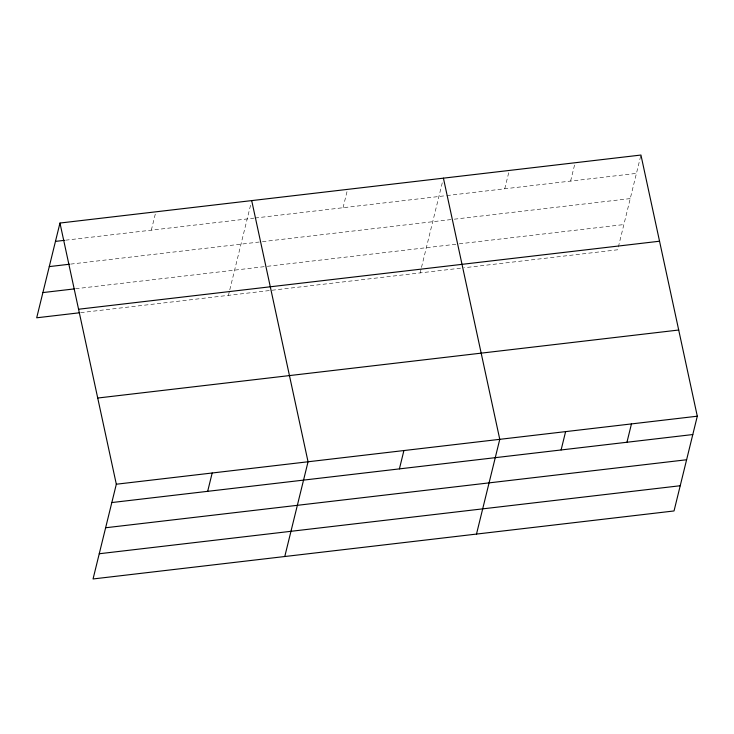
<?xml version="1.0" encoding="UTF-8"?>
<svg xmlns="http://www.w3.org/2000/svg" width="734" height="734" viewBox="0 0 734 734"><rect width="100%" height="100%" fill="white"/><g stroke="black" fill="none" stroke-linecap="round" stroke-linejoin="round"><path stroke-width="0.55" stroke-dasharray="3.67 2.75" d="M151.332 230.164L155.837 211.823M228.421 295.352L229.503 290.967M229.77 289.866L250.633 204.914M343.053 207.722L347.558 189.381M420.142 272.91L421.224 268.525M421.49 267.424L442.354 182.472M504.753 188.794L509.258 170.453M570.602 181.087L575.107 162.746M640.681 156.113L617.679 249.78L464.42 267.726M65.62 240.192L253.955 218.145M255.083 218.016L445.721 195.703M446.859 195.565L636.442 173.38M70.703 264.093L261.295 241.78M262.423 241.651L453.153 219.319M454.291 219.191L630.249 198.593M75.602 288.746L266.194 266.442M267.323 266.304L458.126 243.972M459.264 243.835L623.872 224.567M80.685 312.647L463.282 267.855"/><path stroke-width="1.1" d="M59.968 223.044L116.321 484.22L93.053 578.961L674.032 510.956L697.3 416.206L640.947 155.039L59.968 223.044L36.7 317.794L79.556 312.776M207.676 491.33L212.181 472.999M284.774 556.519L308.051 461.778L251.698 200.602M399.406 468.888L403.911 450.548M476.494 534.077L499.771 439.327L443.419 178.16M561.106 449.96L565.611 431.62M626.955 442.253L631.46 423.913M55.472 241.385L64.491 240.33M49.279 266.598L69.574 264.222M42.893 292.572L74.473 288.884M78.566 309.234L659.545 241.22M97.732 398.03L678.702 330.025M116.321 484.22L697.3 416.206M111.816 502.551L692.795 434.546M105.623 527.764L686.602 459.759M99.246 553.748L680.225 485.743"/></g></svg>
